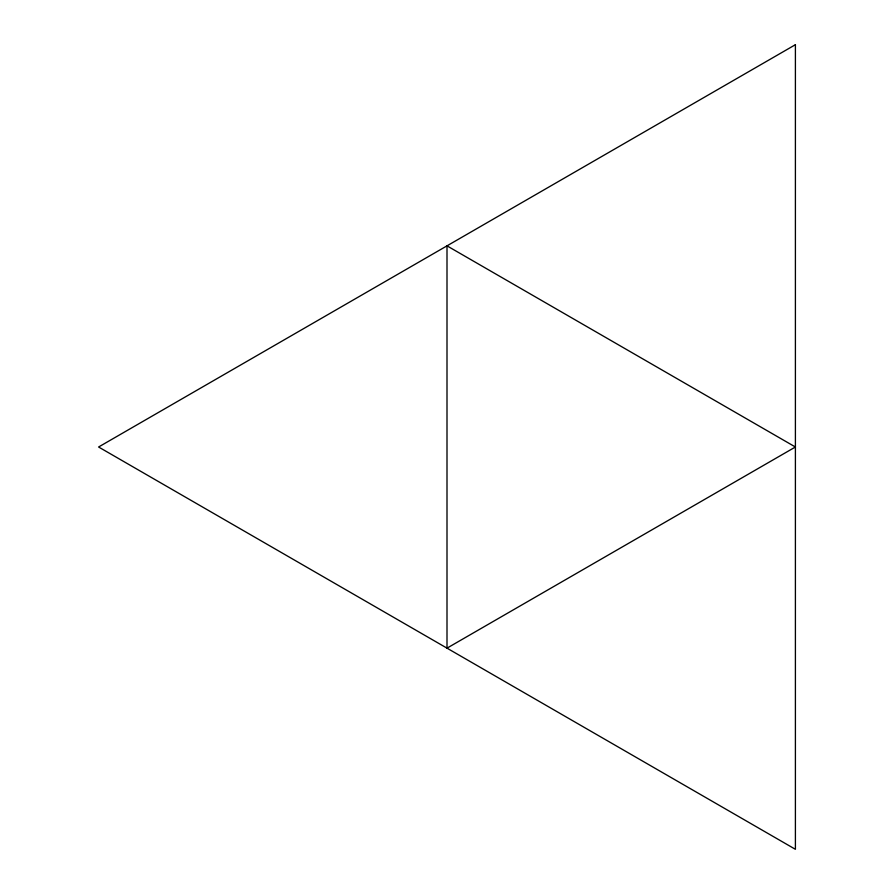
<?xml version="1.0" encoding="UTF-8"?>
<svg xmlns="http://www.w3.org/2000/svg" width="894" height="894" viewBox="0 0 894 894"><rect width="100%" height="100%" fill="white"/><g stroke="black" fill="none" stroke-linecap="round" stroke-linejoin="round"><path stroke-width="1.34" d="M795.403 44.7L98.597 447L795.403 849.3L795.403 44.7M795.403 447L447 648.15L447 245.85L795.403 447"/></g></svg>
